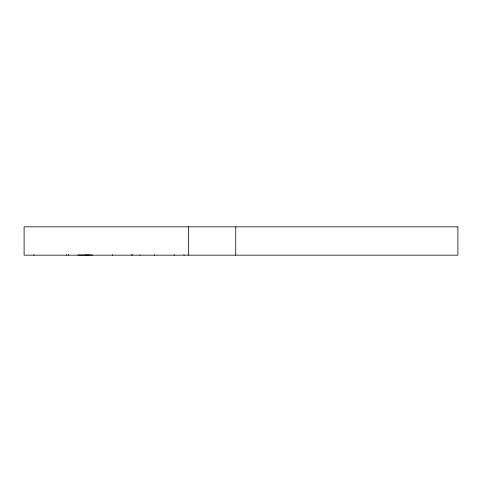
<?xml version="1.0" encoding="UTF-8"?>
<svg xmlns="http://www.w3.org/2000/svg" width="482" height="482" viewBox="0 0 482 482"><rect width="100%" height="100%" fill="white"/><g stroke="black" fill="none" stroke-linecap="round" stroke-linejoin="round"><path stroke-width="0.72" d="M33.861 255.165L34.138 254.604M131.58 254.93L131.966 254.93M139.907 254.93L140.286 254.93M77.771 255.014L92.454 255.014M183.889 254.604L184.166 255.165M235.728 226.829L235.728 255.165M188.426 226.829L188.426 255.165M174.201 254.629L174.201 255.165M154.632 254.629L154.632 255.165M132.026 254.629L132.026 255.165M112.451 254.629L112.451 255.165M88.146 254.629L88.146 255.165M86.019 254.629L86.019 255.165M68.571 254.629L68.571 255.165M66.444 254.629L66.444 255.165M457.9 226.829L24.1 226.829L24.1 255.165L457.9 255.165L457.9 226.829"/></g></svg>
